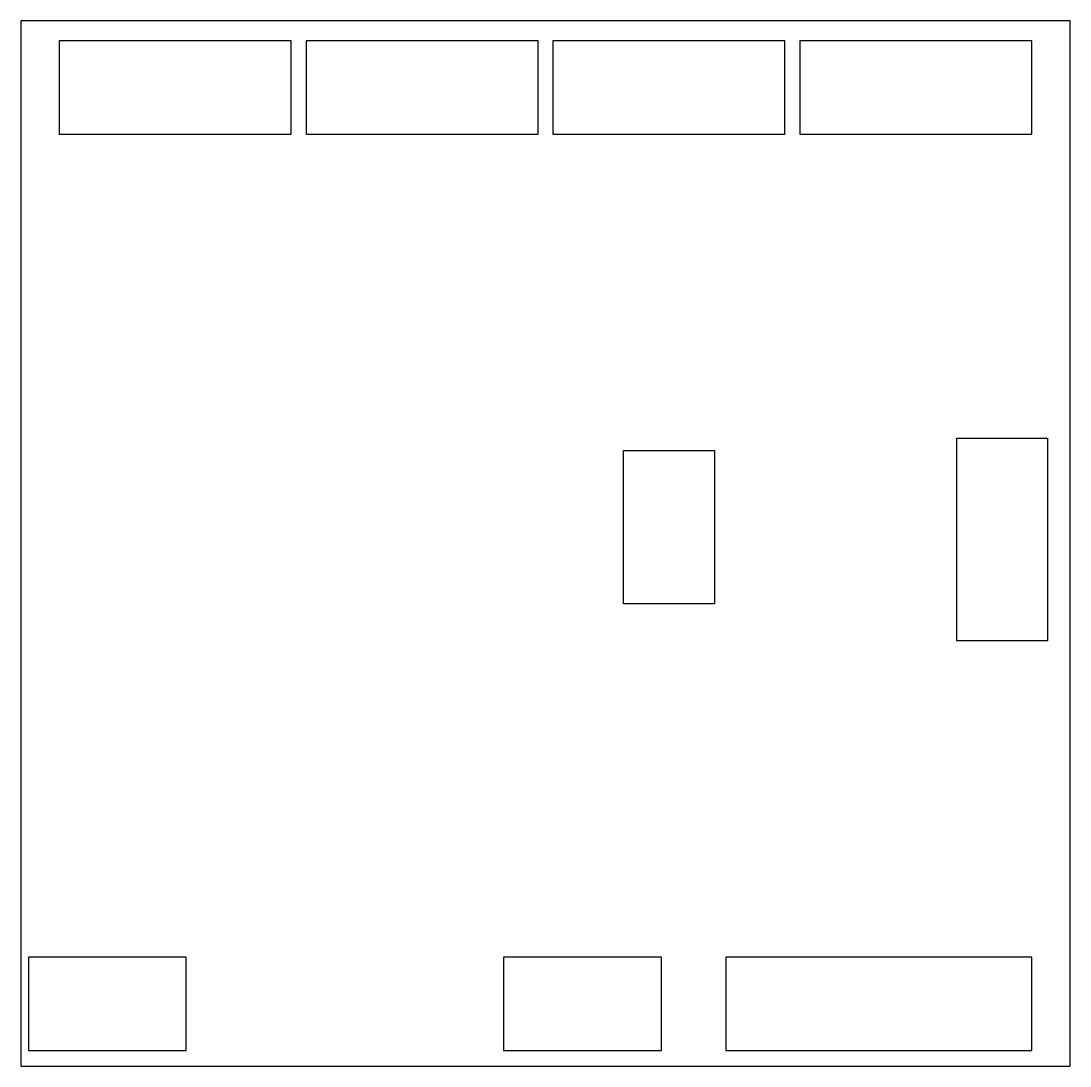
# Model space of a CAD drawing. Extents: x 5 to 113, y 4 to 112.
import ezdxf

# ---------------------------------------------------------------- set-up
doc = ezdxf.new("R2010")
doc.units = 0
doc.layers.add('Layer_1', color=7, linetype='CONTINUOUS')

msp = doc.modelspace()

# ---------------------------------------------------------------- linework, layer by layer
at = {"layer": 'Layer_1', "color": 7}
for points in [[(4.613819, 111.909967), (4.613819, 4.361335), (112.612218, 4.361335), (112.612218, 111.909967)], [(32.431667, 100.253748), (32.431667, 109.859182), (8.560206, 109.859182), (8.560206, 100.253748)], [(57.843055, 100.253748), (57.843055, 109.859182), (33.971595, 109.859182), (33.971595, 100.253748)], [(54.300707, 15.565116), (54.300707, 5.962329), (70.548749, 5.962329), (70.548749, 15.565116)]]:
    msp.add_lwpolyline(points, close=True, dxfattribs=at)
for points in [[(59.382985, 109.859182), (59.382985, 100.253748)], [(83.254443, 109.859182), (59.382985, 109.859182)], [(83.254443, 100.253748), (83.254443, 109.859182)], [(84.794373, 109.859182), (84.794373, 100.253748)], [(108.66583, 109.859182), (84.794373, 109.859182)], [(108.66583, 100.253748), (108.66583, 109.859182)], [(59.382985, 100.253748), (83.254443, 100.253748)], [(84.794373, 100.253748), (108.66583, 100.253748)], [(100.943309, 68.979998), (110.307406, 68.979998)], [(100.943309, 48.109665), (100.943309, 68.979998)], [(110.307406, 68.979998), (110.307406, 48.109665)], [(66.637935, 67.709469), (76.002031, 67.709469)], [(66.637935, 51.921253), (66.637935, 67.709469)], [(76.002031, 67.709469), (76.002031, 51.921253)], [(76.002031, 51.921253), (66.637935, 51.921253)], [(110.307406, 48.109665), (100.943309, 48.109665)], [(21.631824, 15.565116), (5.383783, 15.565116)], [(5.383783, 15.565116), (5.383783, 5.962329)], [(21.631824, 5.962329), (21.631824, 15.565116)], [(108.66583, 15.565116), (77.170955, 15.565116)], [(77.170955, 15.565116), (77.170955, 5.962329)], [(108.66583, 5.962329), (108.66583, 15.565116)], [(5.383783, 5.962329), (21.631824, 5.962329)], [(77.170955, 5.962329), (108.66583, 5.962329)]]:
    msp.add_lwpolyline(points, dxfattribs=at)

doc.saveas('drawing.dxf')
